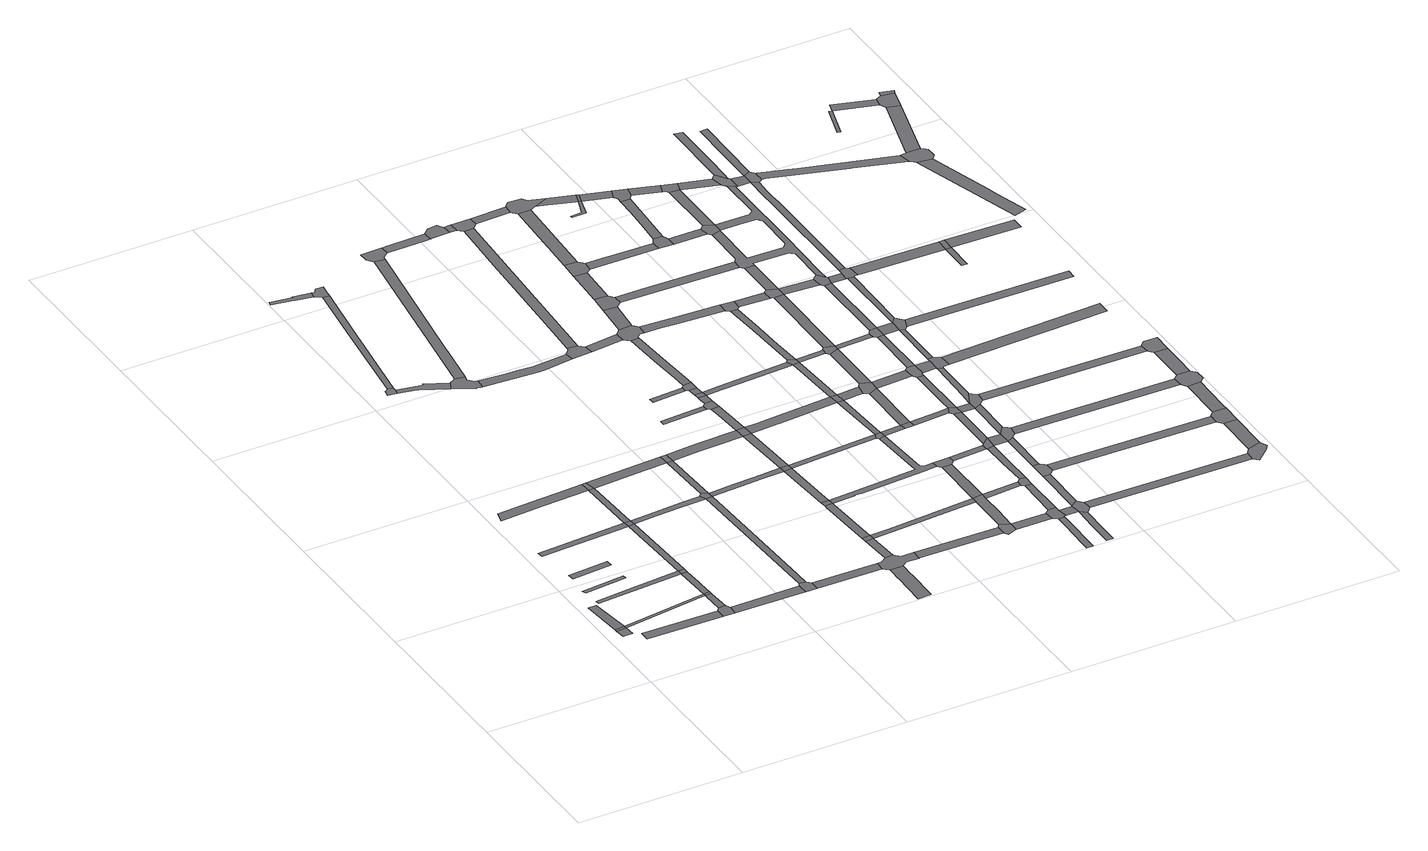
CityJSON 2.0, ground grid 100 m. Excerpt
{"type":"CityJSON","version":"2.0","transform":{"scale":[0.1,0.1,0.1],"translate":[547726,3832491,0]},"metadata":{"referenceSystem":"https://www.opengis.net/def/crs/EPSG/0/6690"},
"CityObjects":{
"road1":{"type":"Road","geometry":[{"type":"MultiSurface","lod":"1","boundaries":[[[0,1,2,3]]]}]},
"road2":{"type":"Road","geometry":[{"type":"MultiSurface","lod":"1","boundaries":[[[4,5,1,0]]]}]},
"road3":{"type":"Road","attributes":{"RoadStructureAttribute.sectionType":"1"},"geometry":[{"type":"MultiSurface","lod":"1","boundaries":[[[6,7,8,5,4]]]}]},
"road4":{"type":"Road","attributes":{"RoadStructureAttribute.sectionType":"1"},"geometry":[{"type":"MultiSurface","lod":"1","boundaries":[[[9,10,11,12,13]]]}]},
"road5":{"type":"Road","attributes":{"RoadStructureAttribute.sectionType":"1"},"geometry":[{"type":"MultiSurface","lod":"1","boundaries":[[[14,15,16,17]]]}]},
"road6":{"type":"Road","attributes":{"RoadStructureAttribute.sectionType":"1"},"geometry":[{"type":"MultiSurface","lod":"1","boundaries":[[[18,4,0,19]]]}]},
"road7":{"type":"Road","attributes":{"RoadStructureAttribute.sectionType":"1"},"geometry":[{"type":"MultiSurface","lod":"1","boundaries":[[[20,21,22,23]]]}]},
"road8":{"type":"Road","attributes":{"RoadStructureAttribute.sectionType":"1"},"geometry":[{"type":"MultiSurface","lod":"1","boundaries":[[[24,25,26,27,28]]]}]},
"road9":{"type":"Road","attributes":{"RoadStructureAttribute.sectionType":"1"},"geometry":[{"type":"MultiSurface","lod":"1","boundaries":[[[29,30,31,32]]]}]},
"road10":{"type":"Road","geometry":[{"type":"MultiSurface","lod":"1","boundaries":[[[33,34,17,16,35,36]]]}]},
"road11":{"type":"Road","attributes":{"RoadStructureAttribute.sectionType":"1"},"geometry":[{"type":"MultiSurface","lod":"1","boundaries":[[[37,19,38,34,33]]]}]},
"road12":{"type":"Road","geometry":[{"type":"MultiSurface","lod":"1","boundaries":[[[39,40,18,19,37,41]]]}]},
"road13":{"type":"Road","geometry":[{"type":"MultiSurface","lod":"1","boundaries":[[[42,39,41]]]}]},
"road14":{"type":"Road","attributes":{"RoadStructureAttribute.sectionType":"1"},"geometry":[{"type":"MultiSurface","lod":"1","boundaries":[[[43,44,45,46,47,48,49,50]]]}]},
"road15":{"type":"Road","attributes":{"RoadStructureAttribute.sectionType":"1"},"geometry":[{"type":"MultiSurface","lod":"1","boundaries":[[[51,52,53,28,54,18,40,39,42]]]}]},
"road16":{"type":"Road","geometry":[{"type":"MultiSurface","lod":"1","boundaries":[[[55,24,28,53]]]}]},
"road17":{"type":"Road","attributes":{"RoadStructureAttribute.sectionType":"1"},"geometry":[{"type":"MultiSurface","lod":"1","boundaries":[[[56,32,24,55]]]}]},
"road18":{"type":"Road","attributes":{"RoadStructureAttribute.sectionType":"1"},"geometry":[{"type":"MultiSurface","lod":"1","boundaries":[[[36,35,57,58,59]]]}]},
"road19":{"type":"Road","geometry":[{"type":"MultiSurface","lod":"1","boundaries":[[[60,29,32,56]]]}]},
"road20":{"type":"Road","geometry":[{"type":"MultiSurface","lod":"1","boundaries":[[[61,62,63,64,65,66,67,68]]]}]},
"road21":{"type":"Road","attributes":{"RoadStructureAttribute.sectionType":"1"},"geometry":[{"type":"MultiSurface","lod":"1","boundaries":[[[69,50,29,60]]]}]},
"road22":{"type":"Road","geometry":[{"type":"MultiSurface","lod":"1","boundaries":[[[70,43,50,69]]]}]},
"road23":{"type":"Road","attributes":{"RoadStructureAttribute.sectionType":"1"},"geometry":[{"type":"MultiSurface","lod":"1","boundaries":[[[71,72,73,74,67,66,75,76,77,78]]]}]},
"road24":{"type":"Road","geometry":[{"type":"MultiSurface","lod":"1","boundaries":[[[79,80,59,58,81,82,83]]]}]},
"road25":{"type":"Road","attributes":{"RoadStructureAttribute.sectionType":"1"},"geometry":[{"type":"MultiSurface","lod":"1","boundaries":[[[84,85,86,60,56,87,88,89]]]}]},
"road26":{"type":"Road","attributes":{"RoadStructureAttribute.sectionType":"1"},"geometry":[{"type":"MultiSurface","lod":"1","boundaries":[[[90,91,92,93,61,68,94,95,96]]]}]},
"road27":{"type":"Road","attributes":{"RoadStructureAttribute.sectionType":"1"},"geometry":[{"type":"MultiSurface","lod":"1","boundaries":[[[97,98,99,100,101,102,103,104]]]}]},
"road28":{"type":"Road","attributes":{"RoadStructureAttribute.sectionType":"1"},"geometry":[{"type":"MultiSurface","lod":"1","boundaries":[[[105,106,70,69,107,108,109]]]}]},
"road29":{"type":"Road","geometry":[{"type":"MultiSurface","lod":"1","boundaries":[[[110,78,77,111,112,113,114,115,116,117,118]]]}]},
"road30":{"type":"Road","attributes":{"RoadStructureAttribute.sectionType":"1"},"geometry":[{"type":"MultiSurface","lod":"1","boundaries":[[[119,120,89,79,83]]]}]},
"road31":{"type":"Road","attributes":{"RoadStructureAttribute.sectionType":"1"},"geometry":[{"type":"MultiSurface","lod":"1","boundaries":[[[82,81,121,122]]]}]},
"road32":{"type":"Road","geometry":[{"type":"MultiSurface","lod":"1","boundaries":[[[123,124,104,103,125,90,96,126,127,128,129]]]}]},
"road33":{"type":"Road","geometry":[{"type":"MultiSurface","lod":"1","boundaries":[[[130,131,132,84,89,120,133]]]}]},
"road34":{"type":"Road","attributes":{"RoadStructureAttribute.sectionType":"1"},"geometry":[{"type":"MultiSurface","lod":"1","boundaries":[[[134,109,135,130,133]]]}]},
"road35":{"type":"Road","geometry":[{"type":"MultiSurface","lod":"1","boundaries":[[[136,105,109,134]]]}]},
"road36":{"type":"Road","attributes":{"RoadStructureAttribute.sectionType":"1"},"geometry":[{"type":"MultiSurface","lod":"1","boundaries":[[[137,138,139,140,141,142,143,144,145]]]}]},
"road37":{"type":"Road","attributes":{"RoadStructureAttribute.sectionType":"1"},"geometry":[{"type":"MultiSurface","lod":"1","boundaries":[[[146,110,118,147,148,149]]]}]},
"road38":{"type":"Road","attributes":{"RoadStructureAttribute.sectionType":"1"},"geometry":[{"type":"MultiSurface","lod":"1","boundaries":[[[150,151,152,115,114,153,154,155,156]]]}]},
"road39":{"type":"Road","attributes":{"RoadStructureAttribute.sectionType":"1"},"geometry":[{"type":"MultiSurface","lod":"1","boundaries":[[[157,158,159,133,120,160,161,162]]]}]},
"road40":{"type":"Road","geometry":[{"type":"MultiSurface","lod":"1","boundaries":[[[163,164,165,166,167,168,122,121,169,140,139,170,171,172]]]}]},
"road41":{"type":"Road","attributes":{"RoadStructureAttribute.sectionType":"1"},"geometry":[{"type":"MultiSurface","lod":"1","boundaries":[[[173,174,175,167,166]]]}]},
"road42":{"type":"Road","geometry":[{"type":"MultiSurface","lod":"1","boundaries":[[[176,177,175,174]]]}]},
"road43":{"type":"Road","attributes":{"RoadStructureAttribute.sectionType":"1"},"geometry":[{"type":"MultiSurface","lod":"1","boundaries":[[[178,179,180,136,134,181,182,183]]]}]},
"road44":{"type":"Road","attributes":{"RoadStructureAttribute.sectionType":"1"},"geometry":[{"type":"MultiSurface","lod":"1","boundaries":[[[184,185,186,187,188,177,176]]]}]},
"road45":{"type":"Road","geometry":[{"type":"MultiSurface","lod":"1","boundaries":[[[189,190,187,186]]]}]},
"road46":{"type":"Road","geometry":[{"type":"MultiSurface","lod":"1","boundaries":[[[191,192,193,146,149,194,195]]]}]},
"road47":{"type":"Road","attributes":{"RoadStructureAttribute.sectionType":"1"},"geometry":[{"type":"MultiSurface","lod":"1","boundaries":[[[196,162,190,189]]]}]},
"road48":{"type":"Road","attributes":{"RoadStructureAttribute.sectionType":"1"},"geometry":[{"type":"MultiSurface","lod":"1","boundaries":[[[197,198,199,200,201]]]}]},
"road49":{"type":"Road","geometry":[{"type":"MultiSurface","lod":"1","boundaries":[[[202,157,162,196]]]}]},
"road50":{"type":"Road","geometry":[{"type":"MultiSurface","lod":"1","boundaries":[[[203,204,156,155,205,206,207]]]}]},
"road51":{"type":"Road","attributes":{"RoadStructureAttribute.sectionType":"1"},"geometry":[{"type":"MultiSurface","lod":"1","boundaries":[[[208,209,183,210,157,202]]]}]},
"road52":{"type":"Road","geometry":[{"type":"MultiSurface","lod":"1","boundaries":[[[211,212,213,214,215]]]}]},
"road53":{"type":"Road","geometry":[{"type":"MultiSurface","lod":"1","boundaries":[[[216,178,183,209]]]}]},
"road54":{"type":"Road","attributes":{"RoadStructureAttribute.sectionType":"1"},"geometry":[{"type":"MultiSurface","lod":"1","boundaries":[[[172,171,217,218,219,220,221]]]}]},
"road55":{"type":"Road","attributes":{"RoadStructureAttribute.sectionType":"1"},"geometry":[{"type":"MultiSurface","lod":"1","boundaries":[[[222,223,224,225,178,216]]]}]},
"road56":{"type":"Road","attributes":{"RoadStructureAttribute.sectionType":"1"},"geometry":[{"type":"MultiSurface","lod":"1","boundaries":[[[226,227,228,229,191,195,230,231,232]]]}]},
"road57":{"type":"Road","geometry":[{"type":"MultiSurface","lod":"1","boundaries":[[[233,234,235,197,201,236,224,223]]]}]},
"road58":{"type":"Road","attributes":{"RoadStructureAttribute.sectionType":"1"},"geometry":[{"type":"MultiSurface","lod":"1","boundaries":[[[237,238,239,240,176,174,241,242,243,244]]]}]},
"road59":{"type":"Road","attributes":{"RoadStructureAttribute.sectionType":"1"},"geometry":[{"type":"MultiSurface","lod":"1","boundaries":[[[245,246,247,248,249,234,233]]]}]},
"road60":{"type":"Road","geometry":[{"type":"MultiSurface","lod":"1","boundaries":[[[250,251,247,246]]]}]},
"road61":{"type":"Road","attributes":{"RoadStructureAttribute.sectionType":"1"},"geometry":[{"type":"MultiSurface","lod":"1","boundaries":[[[252,206,205,253]]]}]},
"road62":{"type":"Road","attributes":{"RoadStructureAttribute.sectionType":"1"},"geometry":[{"type":"MultiSurface","lod":"1","boundaries":[[[254,255,256,251,250]]]}]},
"road63":{"type":"Road","geometry":[{"type":"MultiSurface","lod":"1","boundaries":[[[257,258,211,215,259,255,254]]]}]},
"road64":{"type":"Road","attributes":{"RoadStructureAttribute.sectionType":"1"},"geometry":[{"type":"MultiSurface","lod":"1","boundaries":[[[260,261,262,263,264,265,203,207]]]}]},
"road65":{"type":"Road","attributes":{"RoadStructureAttribute.sectionType":"1"},"geometry":[{"type":"MultiSurface","lod":"1","boundaries":[[[266,267,268,269,270,271,258,257]]]}]},
"road66":{"type":"Road","attributes":{"RoadStructureAttribute.sectionType":"1"},"geometry":[{"type":"MultiSurface","lod":"1","boundaries":[[[272,273,274,275,202,196,276,277]]]}]},
"road67":{"type":"Road","attributes":{"RoadStructureAttribute.sectionType":"1"},"geometry":[{"type":"MultiSurface","lod":"1","boundaries":[[[278,279,280,281,282,283,284,189,186,285,286,287,288,289,290,291]]]}]},
"road68":{"type":"Road","geometry":[{"type":"MultiSurface","lod":"1","boundaries":[[[292,293,294,295,226,232,296,297,298,299]]]}]},
"road69":{"type":"Road","geometry":[{"type":"MultiSurface","lod":"1","boundaries":[[[300,301,252,253,269,268,302,303,304,305]]]}]},
"road70":{"type":"Road","attributes":{"RoadStructureAttribute.sectionType":"1"},"geometry":[{"type":"MultiSurface","lod":"1","boundaries":[[[306,307,308,216,209,309,310,311,312,313]]]}]},
"road71":{"type":"Road","geometry":[{"type":"MultiSurface","lod":"1","boundaries":[[[314,221,220,315,316,317]]]}]},
"road72":{"type":"Road","attributes":{"RoadStructureAttribute.sectionType":"1"},"geometry":[{"type":"MultiSurface","lod":"1","boundaries":[[[318,299,298,319]]]}]},
"road73":{"type":"Road","attributes":{"RoadStructureAttribute.sectionType":"1"},"geometry":[{"type":"MultiSurface","lod":"1","boundaries":[[[320,301,300,321]]]}]},
"road74":{"type":"Road","geometry":[{"type":"MultiSurface","lod":"1","boundaries":[[[322,237,244,323,314,317,324,325]]]}]},
"road75":{"type":"Road","attributes":{"RoadStructureAttribute.sectionType":"1"},"geometry":[{"type":"MultiSurface","lod":"1","boundaries":[[[326,327,328,250,246,329,330,331]]]}]},
"road76":{"type":"Road","geometry":[{"type":"MultiSurface","lod":"1","boundaries":[[[332,333,320,321,334,335,336]]]}]},
"road77":{"type":"Road","geometry":[{"type":"MultiSurface","lod":"1","boundaries":[[[337,338,339,318,319,261,260,340]]]}]},
"road78":{"type":"Road","attributes":{"RoadStructureAttribute.sectionType":"1"},"geometry":[{"type":"MultiSurface","lod":"1","boundaries":[[[341,332,336,342]]]}]},
"road79":{"type":"Road","attributes":{"RoadStructureAttribute.sectionType":"1"},"geometry":[{"type":"MultiSurface","lod":"1","boundaries":[[[317,316,343,344]]]}]},
"road80":{"type":"Road","attributes":{"RoadStructureAttribute.sectionType":"1"},"geometry":[{"type":"MultiSurface","lod":"1","boundaries":[[[345,237,322,346]]]}]},
"road81":{"type":"Road","geometry":[{"type":"MultiSurface","lod":"1","boundaries":[[[347,272,277,281,280]]]}]},
"road82":{"type":"Road","geometry":[{"type":"MultiSurface","lod":"1","boundaries":[[[348,341,342,349,350,351]]]}]},
"road83":{"type":"Road","geometry":[{"type":"MultiSurface","lod":"1","boundaries":[[[352,291,290,345,346,353]]]}]},
"road84":{"type":"Road","attributes":{"RoadStructureAttribute.sectionType":"1"},"geometry":[{"type":"MultiSurface","lod":"1","boundaries":[[[354,313,272,347]]]}]},
"road85":{"type":"Road","attributes":{"RoadStructureAttribute.sectionType":"1"},"geometry":[{"type":"MultiSurface","lod":"1","boundaries":[[[355,356,357,358,359,360,361,362]]]}]},
"road86":{"type":"Road","attributes":{"RoadStructureAttribute.sectionType":"1"},"geometry":[{"type":"MultiSurface","lod":"1","boundaries":[[[363,322,325,364]]]}]},
"road87":{"type":"Road","attributes":{"RoadStructureAttribute.sectionType":"1"},"geometry":[{"type":"MultiSurface","lod":"1","boundaries":[[[365,305,304,366,367,368,369,370]]]}]},
"road88":{"type":"Road","attributes":{"RoadStructureAttribute.sectionType":"1"},"geometry":[{"type":"MultiSurface","lod":"1","boundaries":[[[371,372,347,280,373]]]}]},
"road89":{"type":"Road","attributes":{"RoadStructureAttribute.sectionType":"1"},"geometry":[{"type":"MultiSurface","lod":"1","boundaries":[[[374,337,340,375]]]}]},
"road90":{"type":"Road","geometry":[{"type":"MultiSurface","lod":"1","boundaries":[[[376,306,313,354]]]}]},
"road91":{"type":"Road","geometry":[{"type":"MultiSurface","lod":"1","boundaries":[[[377,378,379,380,344,343,381,382,383,355,362,384,385,386,387,388]]]}]},
"road92":{"type":"Road","attributes":{"RoadStructureAttribute.sectionType":"1"},"geometry":[{"type":"MultiSurface","lod":"1","boundaries":[[[389,390,391,348,351]]]}]},
"road93":{"type":"Road","attributes":{"RoadStructureAttribute.sectionType":"1"},"geometry":[{"type":"MultiSurface","lod":"1","boundaries":[[[392,331,306,376]]]}]},
"road94":{"type":"Road","attributes":{"RoadStructureAttribute.sectionType":"1"},"geometry":[{"type":"MultiSurface","lod":"1","boundaries":[[[393,377,388,394]]]}]},
"road95":{"type":"Road","geometry":[{"type":"MultiSurface","lod":"1","boundaries":[[[395,371,373,396]]]}]},
"road96":{"type":"Road","attributes":{"RoadStructureAttribute.sectionType":"1"},"geometry":[{"type":"MultiSurface","lod":"1","boundaries":[[[387,386,397,398]]]}]},
"road97":{"type":"Road","attributes":{"RoadStructureAttribute.sectionType":"1"},"geometry":[{"type":"MultiSurface","lod":"1","boundaries":[[[397,399,400,401,402,403,404,405]]]}]},
"road98":{"type":"Road","attributes":{"RoadStructureAttribute.sectionType":"1"},"geometry":[{"type":"MultiSurface","lod":"1","boundaries":[[[406,407,376,354,408]]]}]},
"road99":{"type":"Road","geometry":[{"type":"MultiSurface","lod":"1","boundaries":[[[409,326,331,392,410]]]}]},
"road100":{"type":"Road","attributes":{"RoadStructureAttribute.sectionType":"1"},"geometry":[{"type":"MultiSurface","lod":"1","boundaries":[[[411,352,353,412,413]]]}]},
"road101":{"type":"Road","geometry":[{"type":"MultiSurface","lod":"1","boundaries":[[[414,415,363,364,416,393,394,417]]]}]},
"road102":{"type":"Road","attributes":{"RoadStructureAttribute.sectionType":"1"},"geometry":[{"type":"MultiSurface","lod":"1","boundaries":[[[418,419,371,395]]]}]},
"road103":{"type":"Road","geometry":[{"type":"MultiSurface","lod":"1","boundaries":[[[420,421,398,397,405,422,423,424,425,426]]]}]},
"road104":{"type":"Road","attributes":{"RoadStructureAttribute.sectionType":"1"},"geometry":[{"type":"MultiSurface","lod":"1","boundaries":[[[427,428,429,409,410,430,431,432,433]]]}]},
"road105":{"type":"Road","attributes":{"RoadStructureAttribute.sectionType":"1"},"geometry":[{"type":"MultiSurface","lod":"1","boundaries":[[[434,435,436,437,438,414,417]]]}]},
"road106":{"type":"Road","geometry":[{"type":"MultiSurface","lod":"1","boundaries":[[[439,406,408,419,418,440]]]}]},
"road107":{"type":"Road","attributes":{"RoadStructureAttribute.sectionType":"1"},"geometry":[{"type":"MultiSurface","lod":"1","boundaries":[[[441,442,350,349,443,444,445,446]]]}]},
"road108":{"type":"Road","attributes":{"RoadStructureAttribute.sectionType":"1"},"geometry":[{"type":"MultiSurface","lod":"1","boundaries":[[[447,421,420,448]]]}]},
"road109":{"type":"Road","attributes":{"RoadStructureAttribute.sectionType":"1"},"geometry":[{"type":"MultiSurface","lod":"1","boundaries":[[[449,450,451,410,392,452,453]]]}]},
"road110":{"type":"Road","geometry":[{"type":"MultiSurface","lod":"1","boundaries":[[[454,455,456,374,375,390,389,457,458,459,460,461,462]]]}]},
"road111":{"type":"Road","attributes":{"RoadStructureAttribute.sectionType":"1"},"geometry":[{"type":"MultiSurface","lod":"1","boundaries":[[[463,464,335,334,465,466,467,468]]]}]},
"road112":{"type":"Road","attributes":{"RoadStructureAttribute.sectionType":"1"},"geometry":[{"type":"MultiSurface","lod":"1","boundaries":[[[469,470,395,396,471]]]}]},
"road113":{"type":"Road","geometry":[{"type":"MultiSurface","lod":"1","boundaries":[[[370,369,427,433,472,473]]]}]},
"road114":{"type":"Road","geometry":[{"type":"MultiSurface","lod":"1","boundaries":[[[474,475,411,413,476,436,435]]]}]},
"road115":{"type":"Road","attributes":{"RoadStructureAttribute.sectionType":"1"},"geometry":[{"type":"MultiSurface","lod":"1","boundaries":[[[477,478,439,440]]]}]},
"road116":{"type":"Road","geometry":[{"type":"MultiSurface","lod":"1","boundaries":[[[479,480,447,448,481,482,483,484,485,486,487]]]}]},
"road117":{"type":"Road","attributes":{"RoadStructureAttribute.sectionType":"1"},"geometry":[{"type":"MultiSurface","lod":"1","boundaries":[[[488,489,475,474,490]]]}]},
"road118":{"type":"Road","attributes":{"RoadStructureAttribute.sectionType":"1"},"geometry":[{"type":"MultiSurface","lod":"1","boundaries":[[[474,435,491,492,493,494]]]}]},
"road119":{"type":"Road","geometry":[{"type":"MultiSurface","lod":"1","boundaries":[[[495,449,453,478,477,496]]]}]},
"road120":{"type":"Road","attributes":{"RoadStructureAttribute.sectionType":"1"},"geometry":[{"type":"MultiSurface","lod":"1","boundaries":[[[497,498,499,493,479,487]]]}]},
"road121":{"type":"Road","attributes":{"RoadStructureAttribute.sectionType":"1"},"geometry":[{"type":"MultiSurface","lod":"1","boundaries":[[[458,457,500,501,502,503,504]]]}]},
"road122":{"type":"Road","attributes":{"RoadStructureAttribute.sectionType":"1"},"geometry":[{"type":"MultiSurface","lod":"1","boundaries":[[[505,440,418,506]]]}]},
"road123":{"type":"Road","geometry":[{"type":"MultiSurface","lod":"1","boundaries":[[[469,471,488,490,507]]]}]},
"road124":{"type":"Road","geometry":[{"type":"MultiSurface","lod":"1","boundaries":[[[503,508,509,510,511,512,513]]]}]},
"road125":{"type":"Road","attributes":{"RoadStructureAttribute.sectionType":"1"},"geometry":[{"type":"MultiSurface","lod":"1","boundaries":[[[473,472,514,515,516]]]}]},
"road126":{"type":"Road","geometry":[{"type":"MultiSurface","lod":"1","boundaries":[[[517,518,519,494,493,499,520,521,522]]]}]},
"road127":{"type":"Road","attributes":{"RoadStructureAttribute.sectionType":"1"},"geometry":[{"type":"MultiSurface","lod":"1","boundaries":[[[523,524,495,496]]]}]},
"road128":{"type":"Road","attributes":{"RoadStructureAttribute.sectionType":"1"},"geometry":[{"type":"MultiSurface","lod":"1","boundaries":[[[525,526,527,469,507,528]]]}]},
"road129":{"type":"Road","attributes":{"RoadStructureAttribute.sectionType":"1"},"geometry":[{"type":"MultiSurface","lod":"1","boundaries":[[[507,490,529,530]]]}]},
"road130":{"type":"Road","attributes":{"RoadStructureAttribute.sectionType":"1"},"geometry":[{"type":"MultiSurface","lod":"1","boundaries":[[[531,529,494,519]]]}]},
"road131":{"type":"Road","geometry":[{"type":"MultiSurface","lod":"1","boundaries":[[[504,503,513,532]]]}]},
"road132":{"type":"Road","geometry":[{"type":"MultiSurface","lod":"1","boundaries":[[[533,534,446,445,535,536,537,538]]]}]},
"road133":{"type":"Road","attributes":{"RoadStructureAttribute.sectionType":"1"},"geometry":[{"type":"MultiSurface","lod":"1","boundaries":[[[539,496,477,540,541]]]}]},
"road134":{"type":"Road","geometry":[{"type":"MultiSurface","lod":"1","boundaries":[[[542,505,506,525,528,543,544,545]]]}]},
"road135":{"type":"Road","geometry":[{"type":"MultiSurface","lod":"1","boundaries":[[[546,516,515,547,524,523,548]]]}]},
"road136":{"type":"Road","geometry":[{"type":"MultiSurface","lod":"1","boundaries":[[[549,550,530,529,531,551,552,553,554]]]}]},
"road137":{"type":"Road","attributes":{"RoadStructureAttribute.sectionType":"1"},"geometry":[{"type":"MultiSurface","lod":"1","boundaries":[[[532,513,555,556]]]}]},
"road138":{"type":"Road","attributes":{"RoadStructureAttribute.sectionType":"1"},"geometry":[{"type":"MultiSurface","lod":"1","boundaries":[[[557,558,559,533,538,560]]]}]},
"road139":{"type":"Road","attributes":{"RoadStructureAttribute.sectionType":"1"},"geometry":[{"type":"MultiSurface","lod":"1","boundaries":[[[561,562,563,530,550,564]]]}]},
"road140":{"type":"Road","attributes":{"RoadStructureAttribute.sectionType":"1"},"geometry":[{"type":"MultiSurface","lod":"1","boundaries":[[[565,566,567,568,569,570,542,545]]]}]},
"road141":{"type":"Road","attributes":{"RoadStructureAttribute.sectionType":"1"},"geometry":[{"type":"MultiSurface","lod":"1","boundaries":[[[545,544,571,572,573]]]}]},
"road142":{"type":"Road","geometry":[{"type":"MultiSurface","lod":"1","boundaries":[[[574,546,548,575]]]}]},
"road143":{"type":"Road","attributes":{"RoadStructureAttribute.sectionType":"1"},"geometry":[{"type":"MultiSurface","lod":"1","boundaries":[[[576,536,535,577,578,579]]]}]},
"road144":{"type":"Road","geometry":[{"type":"MultiSurface","lod":"1","boundaries":[[[580,581,582,583,539,541,584,568,567]]]}]},
"road145":{"type":"Road","geometry":[{"type":"MultiSurface","lod":"1","boundaries":[[[556,555,585,557,560,586,587]]]}]},
"road146":{"type":"Road","geometry":[{"type":"MultiSurface","lod":"1","boundaries":[[[588,573,572,589,561,564,590,591,592,593,594]]]}]},
"road147":{"type":"Road","attributes":{"RoadStructureAttribute.sectionType":"1"},"geometry":[{"type":"MultiSurface","lod":"1","boundaries":[[[548,523,595,596]]]}]},
"road148":{"type":"Road","attributes":{"RoadStructureAttribute.sectionType":"1"},"geometry":[{"type":"MultiSurface","lod":"1","boundaries":[[[426,425,597,598,599,600]]]}]},
"road149":{"type":"Road","attributes":{"RoadStructureAttribute.sectionType":"1"},"geometry":[{"type":"MultiSurface","lod":"1","boundaries":[[[601,588,594,602]]]}]},
"road150":{"type":"Road","attributes":{"RoadStructureAttribute.sectionType":"1"},"geometry":[{"type":"MultiSurface","lod":"1","boundaries":[[[603,604,580,567,605,606,601,607]]]}]},
"road151":{"type":"Road","attributes":{"RoadStructureAttribute.sectionType":"1"},"geometry":[{"type":"MultiSurface","lod":"1","boundaries":[[[608,609,581,580]]]}]},
"road152":{"type":"Road","geometry":[{"type":"MultiSurface","lod":"1","boundaries":[[[610,579,578,611,612,613]]]}]},
"road153":{"type":"Road","attributes":{"RoadStructureAttribute.sectionType":"1"},"geometry":[{"type":"MultiSurface","lod":"1","boundaries":[[[587,586,614,615]]]}]},
"road154":{"type":"Road","geometry":[{"type":"MultiSurface","lod":"1","boundaries":[[[616,617,618,607,601,602,619,620,621]]]}]},
"road155":{"type":"Road","geometry":[{"type":"MultiSurface","lod":"1","boundaries":[[[622,623,624,596,595,609,608,625,626]]]}]},
"road156":{"type":"Road","attributes":{"RoadStructureAttribute.sectionType":"1"},"geometry":[{"type":"MultiSurface","lod":"1","boundaries":[[[611,627,468,467,574,575,628,629,630,631,622,626,632,633,634,635,636,637,638,639,640,641,642,643,644,645,646,647,648,613,612],[649,650,651,652,653,654,655,656,657,612]]]}]},
"road157":{"type":"Road","attributes":{"RoadStructureAttribute.sectionType":"1"},"geometry":[{"type":"MultiSurface","lod":"1","boundaries":[[[658,610,613,659]]]}]},
"road158":{"type":"Road","attributes":{"RoadStructureAttribute.sectionType":"1"},"geometry":[{"type":"MultiSurface","lod":"1","boundaries":[[[660,485,484,661,662]]]}]},
"road159":{"type":"Road","attributes":{"RoadStructureAttribute.sectionType":"1"},"geometry":[{"type":"MultiSurface","lod":"1","boundaries":[[[663,664,665,666,607,618,667]]]}]},
"road160":{"type":"Road","attributes":{"RoadStructureAttribute.sectionType":"1"},"geometry":[{"type":"MultiSurface","lod":"1","boundaries":[[[625,608,668,669,670]]]}]},
"road161":{"type":"Road","geometry":[{"type":"MultiSurface","lod":"1","boundaries":[[[615,614,671,658,659,672]]]}]},
"road162":{"type":"Road","attributes":{"RoadStructureAttribute.sectionType":"1"},"geometry":[{"type":"MultiSurface","lod":"1","boundaries":[[[522,521,673,674]]]}]},
"road163":{"type":"Road","geometry":[{"type":"MultiSurface","lod":"1","boundaries":[[[675,676,677,678,670,669,679,663,667,680,681,682,683]]]}]},
"road164":{"type":"Road","attributes":{"RoadStructureAttribute.sectionType":"1"},"geometry":[{"type":"MultiSurface","lod":"1","boundaries":[[[672,659,684,685]]]}]},
"road165":{"type":"Road","attributes":{"RoadStructureAttribute.sectionType":"1"},"geometry":[{"type":"MultiSurface","lod":"1","boundaries":[[[686,554,553,687,688]]]}]},
"road166":{"type":"Road","geometry":[{"type":"MultiSurface","lod":"1","boundaries":[[[689,690,691,692,693,677,676,694,695,696,697]]]}]},
"road167":{"type":"Road","geometry":[{"type":"MultiSurface","lod":"1","boundaries":[[[698,699,685,684,700,644,643,701,702,703]]]}]},
"road168":{"type":"Road","attributes":{"RoadStructureAttribute.sectionType":"1"},"geometry":[{"type":"MultiSurface","lod":"1","boundaries":[[[704,593,592,705]]]}]},
"road169":{"type":"Road","attributes":{"RoadStructureAttribute.sectionType":"1"},"geometry":[{"type":"MultiSurface","lod":"1","boundaries":[[[702,701,689,706]]]}]},
"road170":{"type":"Road","attributes":{"RoadStructureAttribute.sectionType":"1"},"geometry":[{"type":"MultiSurface","lod":"1","boundaries":[[[707,698,703,708,709,710,711,712]]]}]},
"road171":{"type":"Road","geometry":[{"type":"MultiSurface","lod":"1","boundaries":[[[713,714,715,600,599,716,717,718,719]]]}]},
"road172":{"type":"Road","attributes":{"RoadStructureAttribute.sectionType":"1"},"geometry":[{"type":"MultiSurface","lod":"1","boundaries":[[[683,682,720,721]]]}]},
"road173":{"type":"Road","geometry":[{"type":"MultiSurface","lod":"1","boundaries":[[[722,723,706,689,697,724,725,726]]]}]},
"road174":{"type":"Road","attributes":{"RoadStructureAttribute.sectionType":"1"},"geometry":[{"type":"MultiSurface","lod":"1","boundaries":[[[621,620,727,728,729]]]}]},
"road175":{"type":"Road","attributes":{"function":"3","RoadStructureAttribute.sectionType":"1"},"geometry":[{"type":"MultiSurface","lod":"1","boundaries":[[[730,714,713,731,732]]]}]},
"road176":{"type":"Road","attributes":{"RoadStructureAttribute.sectionType":"1"},"geometry":[{"type":"MultiSurface","lod":"1","boundaries":[[[733,734,706,723,735]]]}]},
"road177":{"type":"Road","geometry":[{"type":"MultiSurface","lod":"1","boundaries":[[[736,662,661,730,732,737]]]}]},
"road178":{"type":"Road","attributes":{"function":"3","RoadStructureAttribute.sectionType":"1"},"geometry":[{"type":"MultiSurface","lod":"1","boundaries":[[[738,739,740,741,736,737]]]}]},
"road179":{"type":"Road","geometry":[{"type":"MultiSurface","lod":"1","boundaries":[[[720,742,743,744]]]}]},
"road180":{"type":"Road","geometry":[{"type":"MultiSurface","lod":"1","boundaries":[[[745,746,674,673,747,741,740,748,749,750,751,752]]]}]},
"road181":{"type":"Road","geometry":[{"type":"MultiSurface","lod":"1","boundaries":[[[721,720,744,753]]]}]},
"road182":{"type":"Road","attributes":{"function":"3","RoadStructureAttribute.sectionType":"1"},"geometry":[{"type":"MultiSurface","lod":"1","boundaries":[[[754,745,752,755,756]]]}]},
"road183":{"type":"Road","geometry":[{"type":"MultiSurface","lod":"1","boundaries":[[[757,688,687,758,754,756,759,760]]]}]},
"road184":{"type":"Road","attributes":{"RoadStructureAttribute.sectionType":"1"},"geometry":[{"type":"MultiSurface","lod":"1","boundaries":[[[761,762,763,764,765,726,725,766,767,768,769,770,771]]]}]},
"road185":{"type":"Road","attributes":{"RoadStructureAttribute.sectionType":"1"},"geometry":[{"type":"MultiSurface","lod":"1","boundaries":[[[753,744,772,773]]]}]},
"road186":{"type":"Road","geometry":[{"type":"MultiSurface","lod":"1","boundaries":[[[774,775,776,777]]]}]},
"road187":{"type":"Road","attributes":{"function":"3","RoadStructureAttribute.sectionType":"1"},"geometry":[{"type":"MultiSurface","lod":"1","boundaries":[[[778,779,780,781,782,783]]]}]},
"road188":{"type":"Road","geometry":[{"type":"MultiSurface","lod":"1","boundaries":[[[784,785,771,770,786,778,783,787,788,789,790,791,792,793]]]}]},
"road189":{"type":"Road","attributes":{"RoadStructureAttribute.sectionType":"1"},"geometry":[{"type":"MultiSurface","lod":"1","boundaries":[[[794,777,795,796]]]}]},
"road190":{"type":"Road","attributes":{"function":"3","RoadStructureAttribute.sectionType":"1"},"geometry":[{"type":"MultiSurface","lod":"1","boundaries":[[[797,784,793,798]]]}]},
"road191":{"type":"Road","geometry":[{"type":"MultiSurface","lod":"1","boundaries":[[[799,800,796,795,801,797,798,802]]]}]},
"road192":{"type":"Road","attributes":{"function":"3","RoadStructureAttribute.sectionType":"1"},"geometry":[{"type":"MultiSurface","lod":"1","boundaries":[[[803,799,802,804]]]}]}
},
"vertices":[
[139,520,0],[80,515,0],[85,456,0],[145,458,0],
[138,537,0],[79,532,0],
[137,548,0],[108,789,0],[58,785,0],
[372,942,0],[372,954,0],[371,967,0],[109,944,0],[118,919,0],
[188,434,0],[187,373,0],[646,367,0],[647,427,0],
[660,608,0],[659,590,0],
[367,1091,0],[364,1131,0],[122,1113,0],[125,1073,0],
[650,865,0],[381,845,0],[126,822,0],[128,798,0],[651,835,0],
[627,1412,0],[82,1378,0],[87,1339,0],[630,1373,0],
[704,452,0],[665,449,0],[719,366,0],[720,426,0],
[698,591,0],[660,575,0],
[693,609,0],[692,609,0],[698,606,0],
[697,609,0],
[610,1848,0],[449,1839,0],[359,1834,0],[80,1816,0],[65,1748,0],[330,1764,0],[612,1779,0],[613,1779,0],
[694,700,0],[692,720,0],[688,836,0],[651,829,0],
[687,867,0],
[666,1376,0],
[1131,360,0],[1142,359,0],[1141,426,0],
[664,1414,0],
[156,3154,0],[153,3152,0],[136,3140,0],[135,3139,0],[127,3102,0],[179,3091,0],[187,3128,0],[190,3150,0],
[650,1782,0],
[635,1849,0],
[344,3109,0],[340,3096,0],[317,3101,0],[194,3126,0],[288,3069,0],[296,3065,0],[450,2991,0],[476,3045,0],
[1154,447,0],[1150,441,0],[1212,359,0],[1212,419,0],[1191,442,0],
[1101,1440,0],[988,1434,0],[825,1424,0],[817,1387,0],[960,1395,0],[1121,1403,0],
[286,4095,0],[230,3687,0],[193,3420,0],[158,3167,0],[266,3688,0],[321,4061,0],[325,4090,0],
[148,4179,0],[148,4171,0],[14,4192,0],[10,4165,0],[138,4146,0],[146,4144,0],[248,4125,0],[254,4163,0],
[1105,1876,0],[762,1857,0],[967,1800,0],[1105,1808,0],[1107,1808,0],
[515,3064,0],[574,2931,0],[576,2934,0],[597,2928,0],[609,2928,0],[613,2988,0],[594,2994,0],[569,3028,0],[573,3056,0],
[1188,534,0],[1159,1407,0],
[1607,353,0],[1608,414,0],
[295,4188,0],[273,4160,0],[250,4124,0],[328,4116,0],[331,4135,0],[335,4168,0],[337,4182,0],
[1119,1462,0],[1118,1460,0],[1102,1442,0],[1157,1444,0],
[1144,1810,0],[1107,1797,0],
[1140,1878,0],
[1717,231,0],[1717,234,0],[1719,325,0],[1639,324,0],[1639,304,0],[1638,234,0],[1638,232,0],[1634,8,0],[1715,12,0],
[695,4263,0],[613,3317,0],[619,3357,0],[755,4254,0],
[941,2965,0],[847,2973,0],[776,2977,0],[942,2905,0],[978,2908,0],[1156,2928,0],[1149,2986,0],
[1609,1471,0],[1440,1460,0],[1313,1453,0],[1338,1419,0],[1471,1428,0],[1612,1434,0],
[1752,413,0],[1743,422,0],[1738,428,0],[1721,445,0],[1672,440,0],[1636,414,0],[1638,325,0],[1750,351,0],[1830,349,0],[1830,411,0],
[1710,632,0],[1710,634,0],[1661,631,0],
[1707,669,0],[1658,666,0],
[1582,1903,0],[1350,1891,0],[1261,1886,0],[1316,1821,0],[1439,1827,0],[1586,1835,0],
[1686,1024,0],[1685,1034,0],[1685,1036,0],[1637,1033,0],[1637,1021,0],
[1682,1072,0],[1634,1069,0],
[793,4360,0],[663,4356,0],[665,4298,0],[759,4277,0],[795,4303,0],
[1660,1438,0],
[1542,2191,0],[1271,2172,0],[1272,2155,0],[1273,2139,0],[1544,2158,0],
[1658,1474,0],
[1182,3030,0],[1181,3018,0],[1280,2941,0],[1274,2999,0],[1242,3026,0],
[1658,1476,0],[1635,1838,0],[1609,1472,0],
[1529,2400,0],[1325,2386,0],[1327,2370,0],[1328,2354,0],[1530,2368,0],
[1631,1906,0],
[1830,350,0],[2247,345,0],[2250,345,0],[2340,344,0],[2341,404,0],
[1620,2087,0],[1615,2149,0],[1565,2146,0],[1570,2081,0],
[1061,4369,0],[850,4362,0],[820,4362,0],[816,4361,0],[1040,4309,0],[1049,4309,0],[1060,4310,0],
[1610,2215,0],[1561,2211,0],[1544,2193,0],[1548,2156,0],
[2360,717,0],[2351,716,0],[2349,716,0],[1827,675,0],[1827,640,0],[2350,678,0],[2352,678,0],[2359,679,0],
[1606,2275,0],[1606,2277,0],[1557,2273,0],[1558,2260,0],[1559,2249,0],
[1602,2313,0],[1554,2309,0],
[1478,3022,0],[1480,2962,0],
[1599,2364,0],[1551,2361,0],[1553,2322,0],
[1596,2423,0],[1547,2420,0],[1531,2368,0],
[1313,4289,0],[1253,4285,0],[1233,3924,0],[1216,3626,0],[1208,3487,0],[1200,3341,0],
[1589,2546,0],[1578,2701,0],[1564,2935,0],[1515,2932,0],[1528,2700,0],[1541,2503,0],
[2206,1508,0],[2199,1508,0],[2022,1496,0],[1819,1483,0],[1819,1448,0],[2191,1472,0],
[2290,1114,0],[2267,1135,0],[2245,1472,0],[2207,1457,0],[2229,1108,0],[1823,1081,0],[1823,1080,0],[1823,1045,0],[1823,1046,0],[1865,1047,0],[1865,1044,0],[2260,1071,0],[2342,1077,0],[2340,1117,0],
[1172,4383,0],[1165,4394,0],[1155,4406,0],[1095,4401,0],[1067,4310,0],[1071,4310,0],[1182,4314,0],[1180,4374,0],
[1590,3058,0],[1511,3053,0],[1564,2947,0],[1590,2966,0],[1615,2965,0],[1617,3025,0],
[2176,1941,0],[1815,1916,0],[1719,1910,0],[1691,1841,0],[1813,1848,0],[1815,1848,0],[1815,1849,0],[2181,1876,0],
[2358,429,0],[2357,321,0],[2416,343,0],[2417,403,0],
[1222,4375,0],[1224,4315,0],
[1529,3259,0],[1608,3252,0],
[2421,725,0],[2358,593,0],[2419,542,0],[2421,683,0],
[2137,2347,0],[1811,2326,0],[1705,2319,0],[1712,2284,0],[1811,2289,0],[2155,2309,0],
[1538,3376,0],[1536,3344,0],[1645,3282,0],[1645,3341,0],[1617,3372,0],
[1341,4378,0],[1310,4377,0],[1253,4376,0],[1342,4320,0],
[1552,3622,0],[1630,3617,0],
[2634,340,0],[2626,400,0],
[2364,1057,0],[2421,1057,0],
[2242,1513,0],
[1559,3743,0],[1659,3642,0],[1668,3704,0],[1636,3738,0],
[2442,1123,0],[2444,1083,0],
[2221,1878,0],
[2663,322,0],[2661,244,0],[2657,53,0],[2656,5,0],[2696,4,0],[2697,53,0],[2700,244,0],[2700,320,0],
[2646,739,0],[2643,699,0],
[1804,3017,0],[1713,2961,0],[1805,2956,0],[2089,2941,0],[2092,2941,0],[2095,3003,0],
[2370,1520,0],[2358,1520,0],[2373,1480,0],
[1563,4386,0],[1556,4326,0],
[2216,1943,0],
[2657,425,0],[2639,410,0],[2637,408,0],[2632,404,0],[2641,339,0],[2660,325,0],[2662,323,0],[2700,327,0],[2700,333,0],[2713,331,0],[2702,394,0],[2702,424,0],
[1666,4297,0],[1587,4295,0],[1567,3885,0],
[2193,2312,0],
[2662,687,0],[2703,687,0],
[2427,1524,0],[2430,1484,0],
[2788,330,0],[2782,394,0],
[2787,245,0],[2786,186,0],[2784,14,0],[2823,14,0],[2826,186,0],[2827,245,0],[2828,301,0],
[2353,1952,0],[2335,1951,0],[2343,1885,0],
[2151,2365,0],[2191,2348,0],
[2655,1135,0],[2649,1098,0],[2654,1099,0],
[2668,758,0],[2650,739,0],[2645,698,0],[2704,758,0],
[2431,1891,0],[2373,1866,0],
[2829,426,0],[2787,395,0],[2848,323,0],[2850,326,0],[2859,335,0],[2863,336,0],[2857,396,0],
[2115,2922,0],[2126,2766,0],[2130,2706,0],[2179,2523,0],[2169,2707,0],[2167,2746,0],[2157,2918,0],
[2704,940,0],[2705,1106,0],[2662,1093,0],[2664,940,0],[2664,939,0],
[2374,1981,0],[2433,1958,0],
[1797,3700,0],[1797,3702,0],[1798,3641,0],[1798,3640,0],[2077,3637,0],[2077,3697,0],
[2790,718,0],[2831,717,0],
[2360,2357,0],[2355,2357,0],[2348,2357,0],[2357,2321,0],[2359,2321,0],
[1594,4419,0],[1593,4418,0],[1573,4396,0],[1701,4313,0],[1791,4351,0],[1692,4383,0],[1685,4393,0],[1673,4411,0],[1672,4412,0],
[2356,3329,0],[1801,3338,0],[1801,3279,0],[2356,3269,0],[2361,3269,0],[2368,3329,0],
[2670,1542,0],[2608,1536,0],[2649,1499,0],
[2174,2938,0],[2177,2999,0],
[2710,1187,0],[2667,1148,0],[2657,1097,0],
[2436,2325,0],[2376,2301,0],
[2791,836,0],[2790,812,0],[2832,718,0],[2851,735,0],[2852,737,0],[2862,746,0],[2862,808,0],[2851,817,0],[2830,836,0],
[2669,1480,0],[2667,1157,0],[2714,1471,0],
[2712,1107,0],[2791,1106,0],[2792,1107,0],[2792,1185,0],
[2376,2379,0],[2436,2362,0],
[2829,837,0],[2832,1117,0],[2832,1128,0],
[1791,4285,0],[1791,4284,0],[1914,4246,0],[1925,4243,0],[1944,4304,0],
[2650,1972,0],[2653,1905,0],
[2713,1528,0],
[1890,4141,0],[1820,4135,0],[1820,4129,0],[1821,4123,0],[1908,4126,0],[1941,4238,0],
[2328,2931,0],[2360,2929,0],[2358,2990,0],
[2857,1221,0],[2853,1225,0],[2834,1244,0],[2847,1141,0],[2858,1150,0],[2867,1211,0],
[2441,2925,0],[2381,2924,0],
[2670,1879,0],[2670,1714,0],[2670,1617,0],[2711,1880,0],
[2795,1469,0],[2794,1527,0],
[2836,1491,0],
[1960,4299,0],
[2097,3731,0],[2082,3706,0],[2166,3636,0],[2167,3695,0],[2162,3706,0],[2152,3731,0],
[2653,2374,0],[2653,2337,0],[2654,2337,0],
[2670,1990,0],[2711,1907,0],[2718,1907,0],[2715,1987,0],
[2382,3009,0],[2377,2928,0],[2442,2986,0],
[2860,1589,0],[2835,1611,0],[2837,1492,0],[2857,1509,0],[2868,1519,0],[2872,1578,0],
[2106,4187,0],[2129,4247,0],
[2121,4131,0],[2116,4021,0],[2110,3891,0],[2178,4129,0],
[2806,1907,0],[2797,1611,0],[2796,1584,0],[2837,1896,0],
[2715,2286,0],[2715,2324,0],[2715,2327,0],[2676,2322,0],[2675,2286,0],[2670,2001,0],
[2800,1908,0],[2805,1908,0],[2806,1986,0],
[2383,3246,0],[2443,3246,0],
[2355,3693,0],[2363,3634,0],[2371,3634,0],[2363,3693,0],
[2715,2403,0],[2672,2399,0],[2660,2383,0],[2657,2379,0],[2656,2336,0],
[2122,4161,0],[2196,4159,0],[2215,4221,0],
[2807,2009,0],[2806,1908,0],[2841,1900,0],[2847,1907,0],[2879,1906,0],[2877,1987,0],[2836,2009,0],
[2657,2915,0],[2649,2977,0],
[3145,332,0],[3217,332,0],[3843,324,0],[3848,384,0],
[2812,2328,0],[2841,2314,0],
[2799,2408,0],[2721,2408,0],[2802,2326,0],[2811,2328,0],[2815,2406,0],
[2717,2901,0],[2672,2894,0],
[2390,3718,0],[2389,3613,0],[2449,3633,0],[2449,3692,0],
[2362,4108,0],[2381,4169,0],
[2864,2421,0],[2853,2432,0],[2844,2441,0],[2850,2326,0],[2860,2337,0],[2883,2400,0],
[2683,3007,0],[2659,2986,0],[2653,2980,0],[2727,2957,0],[2719,2960,0],
[2384,3350,0],[2443,3267,0],[2663,3264,0],[2672,3254,0],[2687,3237,0],[2719,2977,0],[2719,3007,0],[2721,3249,0],[2721,3293,0],[2722,3333,0],[2722,3344,0],[2724,3614,0],[2724,3655,0],[2724,3695,0],[2724,3712,0],[2724,3715,0],[2727,3966,0],[2687,3992,0],[2687,3979,0],[2689,3715,0],[2672,3700,0],[2660,3690,0],[2566,3632,0],[2662,3631,0],[2673,3620,0],[2679,3613,0],[2690,3602,0],[2688,3355,0],[2669,3334,0],[2661,3324,0],[2444,3328,0],
[2391,4086,0],[2451,4080,0],
[3850,793,0],[3851,731,0],[3851,794,0],
[2815,2897,0],[2814,2446,0],[2815,2426,0],[2815,2415,0],[2850,2891,0],
[2729,2899,0],[2805,2897,0],[2807,2956,0],
[2378,4103,0],[2470,4142,0],
[3861,1138,0],[3857,1202,0],
[2865,2978,0],[2851,2993,0],[2814,2986,0],[2814,2959,0],[2813,2897,0],[2851,2893,0],[2855,2899,0],[2876,2900,0],[2875,2981,0],
[2666,4014,0],[2652,4086,0],
[3352,1573,0],[3864,1508,0],[3861,1568,0],
[2816,3957,0],[2816,3954,0],[2816,3946,0],[2813,3820,0],[2814,3713,0],[2854,3713,0],[2851,3791,0],[2850,3846,0],[2855,3934,0],
[2682,4118,0],[2660,4094,0],[2683,3996,0],[2736,3958,0],[2736,4040,0],[2729,4044,0],
[3866,2031,0],[3866,1950,0],
[2816,4030,0],
[2685,4566,0],[2729,4062,0],[2730,4074,0],[2734,4270,0],[2736,4555,0],[2736,4558,0],
[3955,444,0],[3874,420,0],[3854,393,0],[3872,296,0],[3954,371,0],[3965,385,0],[3977,400,0],
[3407,2889,0],[3409,2971,0],
[2873,4030,0],[2858,4048,0],[2875,3949,0],[2882,3954,0],[2878,4022,0],
[2874,2340,0],[3873,2327,0],[3875,2387,0],
[3878,699,0],[3955,463,0],[3959,698,0],
[2821,4521,0],[2819,4268,0],[2866,4521,0],
[3880,824,0],[3961,822,0],
[3961,848,0],[3964,1017,0],[3966,1108,0],[3885,1104,0],
[3403,2710,0],[3437,2709,0],[3441,2888,0],
[3887,1229,0],[3867,1211,0],[3866,1131,0],[3986,1126,0],[3997,1136,0],[3994,1198,0],[3987,1206,0],[3967,1229,0],
[3443,2970,0],
[3890,1477,0],[3969,1356,0],[3971,1476,0],
[3893,1597,0],[3871,1500,0],[3971,1487,0],[3973,1596,0],
[3100,3957,0],[3049,3973,0],[3007,3985,0],[2939,4006,0],[2887,4021,0],[2904,3953,0],[3345,3819,0],[3357,3815,0],[3650,3726,0],[3652,3725,0],[3636,3798,0],
[3862,2880,0],[3864,2961,0],
[3513,4354,0],[3453,4156,0],[3470,4151,0],[3531,4349,0],
[3682,3698,0],[3887,2994,0],[3966,3017,0],[3905,3226,0],[3887,3286,0],[3771,3683,0],
[3677,3805,0],[3660,3802,0],[3671,3708,0],[3792,3709,0],[3795,3713,0],[3798,3717,0],[3796,3778,0],[3794,3778,0],[3783,3788,0],[3764,3806,0],
[3548,4407,0],[3778,4277,0],[3791,4335,0],
[3796,4239,0],[3875,4218,0],
[3827,4353,0],[3796,4338,0],[3782,4275,0],[3908,4342,0],
[3835,4383,0],[3914,4361,0]
]}
